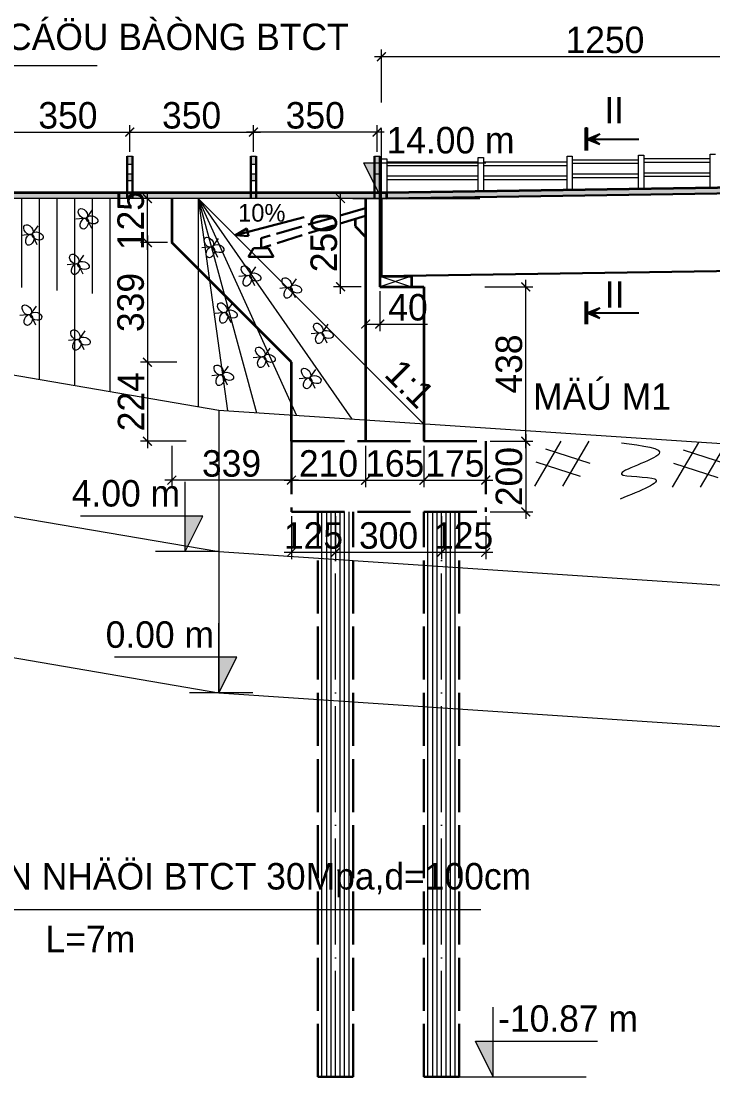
# Model space of a CAD drawing. Header units: millimetres. Extents: x -354608 to 492029, y -885357 to -234285.
# Drawn here: x -292869 to -273290, y -470064 to -440166 of the extents above; entities that cross this region are included whole.
import ezdxf

# ---------------------------------------------------------------- set-up
doc = ezdxf.new("R2010")
doc.units = ezdxf.units.MM
doc.header["$LTSCALE"] = 0.25
doc.header["$MEASUREMENT"] = 0
doc.header["$PDMODE"] = 34
doc.linetypes.add('ACAD_ISO02W100', pattern=[15, 12, -3])
doc.linetypes.add('ACAD_ISO04W100', pattern=[30, 24, -3, 0, -3])
doc.layers.get('0').update_dxf_attribs({"lineweight": 30})
for name, color, linetype, lineweight in [('!coban', 142, 'Continuous', 30), ('!hatch', 7, 'Continuous', 9), ('!manh', 21, 'Continuous', 20), ('!text', 130, 'Continuous', 20), ('1', 7, 'Continuous', 30), ('2', 253, 'Continuous', 15), ('dam', 1, 'Continuous', 35), ('duong 3', 3, 'Continuous', 30), ('duongtam', 3, 'ACAD_ISO04W100', 18), ('dut', 2, 'ACAD_ISO02W100', 30), ('kichthuoc', 3, 'Continuous', 20), ('text', 2, 'Continuous', 25)]:
    doc.layers.add(name, color=color, linetype=linetype, lineweight=lineweight)
doc.styles.add('K-THUOC', font='11_3664_VSWICONN.TTF')
doc.styles.get("Standard").update_dxf_attribs({"font": 'VNswitzerlandcondlight.TTF'})
doc.dimstyles.new('CHUAN TL 250', dxfattribs={"dimscale": 250, "dimtxt": 3, "dimasz": 1, "dimexe": 0.8, "dimexo": 0.5, "dimgap": 0.35, "dimtad": 1, "dimdec": 0, "dimlfac": 0.1, "dimzin": 0, "dimdsep": 46, "dimtxsty": 'K-THUOC', "dimblk": 'ARCHTICK', "dimcen": 1, "dimdle": 0.8, "dimclrd": 7, "dimclre": 7, "dimclrt": 256, "dimadec": 0, "dimazin": 0, "dimtfac": 1, "dimtdec": 0, "dimtmove": 0, "dimatfit": 3, "dimfxl": 0, "dimfrac": 2, "dimtolj": 1, "dimtzin": 0, "dimlwd": 15, "dimlwe": 15, "dimarcsym": 0})

# ---------------------------------------------------------------- blocks, each defined once
blk = doc.blocks.new('_ArchTick')
at = {"color": 0, "linetype": 'ByBlock', "const_width": 0.15}
blk.add_lwpolyline([(-0.5, -0.5), (0.5, 0.5)], dxfattribs=at)
blk = doc.blocks.new('*D56')
at = {"layer": '2', "color": 7, "lineweight": 15}
for p, q in [((-278587, -451864), (-278587, -454264)), ((-279594, -452064), (-278387, -452064)), ((-279594, -454064), (-278387, -454064))]:
    blk.add_line(p, q, dxfattribs=at)
at = {"layer": 'Defpoints', "color": 0}
for p in [(-279719, -452064), (-279719, -454064), (-278587, -454064)]:
    blk.add_point(p, dxfattribs=at)
at = {"layer": '2', "color": 7, "lineweight": 15, "xscale": 250, "yscale": 250, "zscale": 250}
for p, rotation in [((-278587, -452064), 90), ((-278587, -454064), 270)]:
    blk.add_blockref('_ArchTick', p, dxfattribs=dict(at, rotation=rotation))
at = {"layer": '2', "insert": (-279058, -453064), "char_height": 750, "attachment_point": 5, "rotation": 90, "style": 'K-THUOC'}
blk.add_mtext('\\A1;200', dxfattribs=at)
blk = doc.blocks.new('*D57')
at = {"layer": '2', "color": 7, "lineweight": 15}
for p, q in [((-285219, -454189), (-285219, -455407)), ((-283969, -454189), (-283969, -455407)), ((-285419, -455207), (-283769, -455207))]:
    blk.add_line(p, q, dxfattribs=at)
at = {"layer": 'Defpoints', "color": 0}
for p in [(-285219, -454064), (-283969, -454064), (-283969, -455207)]:
    blk.add_point(p, dxfattribs=at)
at = {"layer": '2', "color": 7, "lineweight": 15, "xscale": 250, "yscale": 250, "zscale": 250, "rotation": 180}
blk.add_blockref('_ArchTick', (-285219, -455207), dxfattribs=at)
at = {"layer": '2', "color": 7, "lineweight": 15, "xscale": 250, "yscale": 250, "zscale": 250}
blk.add_blockref('_ArchTick', (-283969, -455207), dxfattribs=at)
at = {"layer": '2', "insert": (-284594, -454738), "char_height": 750, "attachment_point": 5, "style": 'K-THUOC'}
blk.add_mtext('\\A1;125', dxfattribs=at)
blk = doc.blocks.new('*D58')
at = {"layer": '2', "color": 7, "lineweight": 15}
for p, q in [((-283969, -454189), (-283969, -455407)), ((-280969, -454189), (-280969, -455407)), ((-284169, -455207), (-280769, -455207))]:
    blk.add_line(p, q, dxfattribs=at)
at = {"layer": 'Defpoints', "color": 0}
for p in [(-283969, -454064), (-280969, -454064), (-280969, -455207)]:
    blk.add_point(p, dxfattribs=at)
at = {"layer": '2', "color": 7, "lineweight": 15, "xscale": 250, "yscale": 250, "zscale": 250, "rotation": 180}
blk.add_blockref('_ArchTick', (-283969, -455207), dxfattribs=at)
at = {"layer": '2', "color": 7, "lineweight": 15, "xscale": 250, "yscale": 250, "zscale": 250}
blk.add_blockref('_ArchTick', (-280969, -455207), dxfattribs=at)
at = {"layer": '2', "insert": (-282469, -454737), "char_height": 750, "attachment_point": 5, "style": 'K-THUOC'}
blk.add_mtext('\\A1;300', dxfattribs=at)
blk = doc.blocks.new('*D59')
at = {"layer": '2', "color": 7, "lineweight": 15}
for p, q in [((-280969, -454189), (-280969, -455407)), ((-279719, -454189), (-279719, -455407)), ((-281169, -455207), (-279519, -455207))]:
    blk.add_line(p, q, dxfattribs=at)
at = {"layer": 'Defpoints', "color": 0}
for p in [(-280969, -454064), (-279719, -454064), (-279719, -455207)]:
    blk.add_point(p, dxfattribs=at)
at = {"layer": '2', "color": 7, "lineweight": 15, "xscale": 250, "yscale": 250, "zscale": 250, "rotation": 180}
blk.add_blockref('_ArchTick', (-280969, -455207), dxfattribs=at)
at = {"layer": '2', "color": 7, "lineweight": 15, "xscale": 250, "yscale": 250, "zscale": 250}
blk.add_blockref('_ArchTick', (-279719, -455207), dxfattribs=at)
at = {"layer": '2', "insert": (-280344, -454738), "char_height": 750, "attachment_point": 5, "style": 'K-THUOC'}
blk.add_mtext('\\A1;125', dxfattribs=at)
blk = doc.blocks.new('*D60')
at = {"layer": '2', "color": 7, "lineweight": 15}
for p, q in [((-281469, -452189), (-281469, -453367)), ((-279719, -452189), (-279719, -453367)), ((-281669, -453167), (-279519, -453167))]:
    blk.add_line(p, q, dxfattribs=at)
at = {"layer": 'Defpoints', "color": 0}
for p in [(-281469, -452064), (-279719, -452064), (-279719, -453167)]:
    blk.add_point(p, dxfattribs=at)
at = {"layer": '2', "color": 7, "lineweight": 15, "xscale": 250, "yscale": 250, "zscale": 250, "rotation": 180}
blk.add_blockref('_ArchTick', (-281469, -453167), dxfattribs=at)
at = {"layer": '2', "color": 7, "lineweight": 15, "xscale": 250, "yscale": 250, "zscale": 250}
blk.add_blockref('_ArchTick', (-279719, -453167), dxfattribs=at)
at = {"layer": '2', "insert": (-280594, -452698), "char_height": 750, "attachment_point": 5, "style": 'K-THUOC'}
blk.add_mtext('\\A1;175', dxfattribs=at)
blk = doc.blocks.new('*D61')
at = {"layer": '2', "color": 7, "lineweight": 15}
for p, q in [((-285219, -452189), (-285219, -453367)), ((-283119, -452189), (-283119, -453367)), ((-285419, -453167), (-282919, -453167))]:
    blk.add_line(p, q, dxfattribs=at)
at = {"layer": 'Defpoints', "color": 0}
for p in [(-285219, -452064), (-283119, -452064), (-283119, -453167)]:
    blk.add_point(p, dxfattribs=at)
at = {"layer": '2', "color": 7, "lineweight": 15, "xscale": 250, "yscale": 250, "zscale": 250, "rotation": 180}
blk.add_blockref('_ArchTick', (-285219, -453167), dxfattribs=at)
at = {"layer": '2', "color": 7, "lineweight": 15, "xscale": 250, "yscale": 250, "zscale": 250}
blk.add_blockref('_ArchTick', (-283119, -453167), dxfattribs=at)
at = {"layer": '2', "insert": (-284169, -452697), "char_height": 750, "attachment_point": 5, "style": 'K-THUOC'}
blk.add_mtext('\\A1;210', dxfattribs=at)
blk = doc.blocks.new('*D62')
at = {"layer": '2', "color": 7, "lineweight": 15}
for p, q in [((-283119, -452189), (-283119, -453367)), ((-281469, -452189), (-281469, -453367)), ((-283319, -453167), (-281269, -453167))]:
    blk.add_line(p, q, dxfattribs=at)
at = {"layer": 'Defpoints', "color": 0}
for p in [(-283119, -452064), (-281469, -452064), (-281469, -453167)]:
    blk.add_point(p, dxfattribs=at)
at = {"layer": '2', "color": 7, "lineweight": 15, "xscale": 250, "yscale": 250, "zscale": 250, "rotation": 180}
blk.add_blockref('_ArchTick', (-283119, -453167), dxfattribs=at)
at = {"layer": '2', "color": 7, "lineweight": 15, "xscale": 250, "yscale": 250, "zscale": 250}
blk.add_blockref('_ArchTick', (-281469, -453167), dxfattribs=at)
at = {"layer": '2', "insert": (-282294, -452697), "char_height": 750, "attachment_point": 5, "style": 'K-THUOC'}
blk.add_mtext('\\A1;165', dxfattribs=at)
blk = doc.blocks.new('dattn')
at = {"layer": 'duong 3', "lineweight": 13}
for p, q in [((0, 0), (-745, -1272)), ((793, 0), (48, -1272)), ((-434, -212), (820, -618)), ((-705, -585), (549, -991))]:
    blk.add_line(p, q, dxfattribs=at)
blk.add_spline([(1715, -44), (2779, -359), (1715, -930), (2661, -1067), (1675, -1638)], degree=3, dxfattribs=at)
blk = doc.blocks.new('*D70')
at = {"layer": '2', "color": 7, "lineweight": 15}
for p, q in [((-283828, -447890), (-283828, -444990)), ((-283244, -445190), (-284028, -445190)), ((-283244, -447690), (-284028, -447690))]:
    blk.add_line(p, q, dxfattribs=at)
at = {"layer": 'Defpoints', "color": 0}
for p in [(-283828, -445190), (-283119, -445190), (-283119, -447690)]:
    blk.add_point(p, dxfattribs=at)
at = {"layer": '2', "color": 7, "lineweight": 15, "xscale": 250, "yscale": 250, "zscale": 250}
for p, rotation in [((-283828, -445190), 90), ((-283828, -447690), 270)]:
    blk.add_blockref('_ArchTick', p, dxfattribs=dict(at, rotation=rotation))
at = {"layer": '2', "insert": (-284298, -446440), "char_height": 750, "attachment_point": 5, "rotation": 90, "style": 'K-THUOC'}
blk.add_mtext('\\A1;250', dxfattribs=at)
blk = doc.blocks.new('*D71')
at = {"layer": '!hatch', "color": 7, "lineweight": 15}
for p, q in [((-293494, -443310), (-289594, -443310)), ((-293294, -443865), (-293294, -443110)), ((-289794, -443865), (-289794, -443110))]:
    blk.add_line(p, q, dxfattribs=at)
at = {"layer": 'Defpoints', "color": 0}
for p in [(-289794, -443310), (-293294, -443990), (-289794, -443990)]:
    blk.add_point(p, dxfattribs=at)
at = {"layer": '!hatch', "color": 7, "lineweight": 15, "xscale": 250, "yscale": 250, "zscale": 250, "rotation": 180}
blk.add_blockref('_ArchTick', (-293294, -443310), dxfattribs=at)
at = {"layer": '!hatch', "color": 7, "lineweight": 15, "xscale": 250, "yscale": 250, "zscale": 250}
blk.add_blockref('_ArchTick', (-289794, -443310), dxfattribs=at)
at = {"layer": '!hatch', "insert": (-291544, -442839), "char_height": 750, "attachment_point": 5, "style": 'K-THUOC'}
blk.add_mtext('\\A1;350', dxfattribs=at)
blk = doc.blocks.new('*D72')
at = {"layer": '!hatch', "color": 7, "lineweight": 15}
for p, q in [((-289994, -443310), (-286094, -443310)), ((-289794, -443865), (-289794, -443110)), ((-286294, -443865), (-286294, -443110))]:
    blk.add_line(p, q, dxfattribs=at)
at = {"layer": 'Defpoints', "color": 0}
for p in [(-286294, -443310), (-289794, -443990), (-286294, -443990)]:
    blk.add_point(p, dxfattribs=at)
at = {"layer": '!hatch', "color": 7, "lineweight": 15, "xscale": 250, "yscale": 250, "zscale": 250, "rotation": 180}
blk.add_blockref('_ArchTick', (-289794, -443310), dxfattribs=at)
at = {"layer": '!hatch', "color": 7, "lineweight": 15, "xscale": 250, "yscale": 250, "zscale": 250}
blk.add_blockref('_ArchTick', (-286294, -443310), dxfattribs=at)
at = {"layer": '!hatch', "insert": (-288044, -442839), "char_height": 750, "attachment_point": 5, "style": 'K-THUOC'}
blk.add_mtext('\\A1;350', dxfattribs=at)
blk = doc.blocks.new('*D73')
at = {"layer": '!hatch', "color": 7, "lineweight": 15}
for p, q in [((-282594, -443310), (-286494, -443310)), ((-286294, -443865), (-286294, -443110)), ((-282794, -443865), (-282794, -443110))]:
    blk.add_line(p, q, dxfattribs=at)
at = {"layer": 'Defpoints', "color": 0}
for p in [(-286294, -443310), (-286294, -443990), (-282794, -443990)]:
    blk.add_point(p, dxfattribs=at)
at = {"layer": '!hatch', "color": 7, "lineweight": 15, "xscale": 250, "yscale": 250, "zscale": 250, "rotation": 180}
blk.add_blockref('_ArchTick', (-286294, -443310), dxfattribs=at)
at = {"layer": '!hatch', "color": 7, "lineweight": 15, "xscale": 250, "yscale": 250, "zscale": 250}
blk.add_blockref('_ArchTick', (-282794, -443310), dxfattribs=at)
at = {"layer": '!hatch', "insert": (-284544, -442839), "char_height": 750, "attachment_point": 5, "style": 'K-THUOC'}
blk.add_mtext('\\A1;350', dxfattribs=at)
blk = doc.blocks.new('*D703')
at = {"layer": '2', "color": 7, "lineweight": 15}
for p, q in [((-278587, -452264), (-278587, -447490)), ((-279740, -447690), (-278387, -447690)), ((-279594, -452064), (-278387, -452064))]:
    blk.add_line(p, q, dxfattribs=at)
at = {"layer": 'Defpoints', "color": 0}
for p in [(-279865, -447690), (-278587, -447690), (-279719, -452064)]:
    blk.add_point(p, dxfattribs=at)
at = {"layer": '2', "color": 7, "lineweight": 15, "xscale": 250, "yscale": 250, "zscale": 250}
for p, rotation in [((-278587, -447690), 90), ((-278587, -452064), 270)]:
    blk.add_blockref('_ArchTick', p, dxfattribs=dict(at, rotation=rotation))
at = {"layer": '2', "insert": (-279058, -449877), "char_height": 750, "attachment_point": 5, "rotation": 90, "style": 'K-THUOC'}
blk.add_mtext('\\A1;438', dxfattribs=at)
blk = doc.blocks.new('*D746')
at = {"layer": '2', "color": 7, "lineweight": 15}
for p, q in [((-289294, -446640), (-289294, -444990)), ((-288730, -445190), (-289494, -445190)), ((-288730, -446440), (-289494, -446440))]:
    blk.add_line(p, q, dxfattribs=at)
at = {"layer": 'Defpoints', "color": 0}
for p in [(-289294, -445190), (-288605, -445190), (-288605, -446440)]:
    blk.add_point(p, dxfattribs=at)
at = {"layer": '2', "color": 7, "lineweight": 15, "xscale": 250, "yscale": 250, "zscale": 250}
for p, rotation in [((-289294, -445190), 90), ((-289294, -446440), 270)]:
    blk.add_blockref('_ArchTick', p, dxfattribs=dict(at, rotation=rotation))
at = {"layer": '2', "insert": (-289764, -445815), "char_height": 750, "attachment_point": 5, "rotation": 90, "style": 'K-THUOC'}
blk.add_mtext('\\A1;125', dxfattribs=at)
blk = doc.blocks.new('*D747')
at = {"layer": '2', "color": 7, "lineweight": 15}
for p, q in [((-289294, -446240), (-289294, -450027)), ((-288730, -446440), (-289494, -446440)), ((-288458, -449827), (-289494, -449827))]:
    blk.add_line(p, q, dxfattribs=at)
at = {"layer": 'Defpoints', "color": 0}
for p in [(-288605, -446440), (-289294, -449827), (-288333, -449827)]:
    blk.add_point(p, dxfattribs=at)
at = {"layer": '2', "color": 7, "lineweight": 15, "xscale": 250, "yscale": 250, "zscale": 250}
for p, rotation in [((-289294, -446440), 90), ((-289294, -449827), 270)]:
    blk.add_blockref('_ArchTick', p, dxfattribs=dict(at, rotation=rotation))
at = {"layer": '2', "insert": (-289765, -448134), "char_height": 750, "attachment_point": 5, "rotation": 90, "style": 'K-THUOC'}
blk.add_mtext('\\A1;339', dxfattribs=at)
blk = doc.blocks.new('*D748')
at = {"layer": '2', "color": 7, "lineweight": 15}
for p, q in [((-289294, -449627), (-289294, -452264)), ((-288458, -449827), (-289494, -449827)), ((-288198, -452064), (-289494, -452064))]:
    blk.add_line(p, q, dxfattribs=at)
at = {"layer": 'Defpoints', "color": 0}
for p in [(-288333, -449827), (-289294, -452064), (-288073, -452064)]:
    blk.add_point(p, dxfattribs=at)
at = {"layer": '2', "color": 7, "lineweight": 15, "xscale": 250, "yscale": 250, "zscale": 250}
for p, rotation in [((-289294, -449827), 90), ((-289294, -452064), 270)]:
    blk.add_blockref('_ArchTick', p, dxfattribs=dict(at, rotation=rotation))
at = {"layer": '2', "insert": (-289757, -450945), "char_height": 750, "attachment_point": 5, "rotation": 90, "style": 'K-THUOC'}
blk.add_mtext('\\A1;224', dxfattribs=at)
blk = doc.blocks.new('*D770')
at = {"layer": '2', "color": 7, "lineweight": 15}
for p, q in [((-282669, -442468), (-282669, -440973)), ((-270019, -442468), (-270019, -440973)), ((-282869, -441173), (-269819, -441173))]:
    blk.add_line(p, q, dxfattribs=at)
at = {"layer": 'Defpoints', "color": 0}
for p in [(-270019, -441173), (-282669, -442593), (-270019, -442593)]:
    blk.add_point(p, dxfattribs=at)
at = {"layer": '2', "color": 7, "lineweight": 15, "xscale": 250, "yscale": 250, "zscale": 250, "rotation": 180}
blk.add_blockref('_ArchTick', (-282669, -441173), dxfattribs=at)
at = {"layer": '2', "color": 7, "lineweight": 15, "xscale": 250, "yscale": 250, "zscale": 250}
blk.add_blockref('_ArchTick', (-270019, -441173), dxfattribs=at)
at = {"layer": '2', "insert": (-276344, -440703), "char_height": 750, "attachment_point": 5, "style": 'K-THUOC'}
blk.add_mtext('\\A1;1250', dxfattribs=at)
blk = doc.blocks.new('*D796')
at = {"layer": '2', "color": 7, "lineweight": 15}
for p, q in [((-283119, -447815), (-283119, -448945)), ((-282719, -447815), (-282719, -448945)), ((-283119, -448745), (-282519, -448745)), ((-282719, -448745), (-281368, -448745))]:
    blk.add_line(p, q, dxfattribs=at)
at = {"layer": 'Defpoints', "color": 0}
for p in [(-283119, -447690), (-282719, -447690), (-283119, -448745)]:
    blk.add_point(p, dxfattribs=at)
at = {"layer": '2', "color": 7, "lineweight": 15, "xscale": 250, "yscale": 250, "zscale": 250, "rotation": 180}
blk.add_blockref('_ArchTick', (-283119, -448745), dxfattribs=at)
at = {"layer": '2', "color": 7, "lineweight": 15, "xscale": 250, "yscale": 250, "zscale": 250}
blk.add_blockref('_ArchTick', (-282719, -448745), dxfattribs=at)
at = {"layer": '2', "insert": (-281918, -448275), "char_height": 750, "attachment_point": 5, "style": 'K-THUOC'}
blk.add_mtext('\\A1;40', dxfattribs=at)
blk = doc.blocks.new('*D798')
at = {"layer": '2', "color": 7, "lineweight": 15}
for p, q in [((-285219, -449952), (-285219, -453367)), ((-288605, -452189), (-288605, -453367)), ((-285019, -453167), (-288805, -453167))]:
    blk.add_line(p, q, dxfattribs=at)
at = {"layer": 'Defpoints', "color": 0}
for p in [(-285219, -449827), (-288605, -452064), (-288605, -453167)]:
    blk.add_point(p, dxfattribs=at)
at = {"layer": '2', "color": 7, "lineweight": 15, "xscale": 250, "yscale": 250, "zscale": 250, "rotation": 180}
blk.add_blockref('_ArchTick', (-288605, -453167), dxfattribs=at)
at = {"layer": '2', "color": 7, "lineweight": 15, "xscale": 250, "yscale": 250, "zscale": 250}
blk.add_blockref('_ArchTick', (-285219, -453167), dxfattribs=at)
at = {"layer": '2', "insert": (-286912, -452697), "char_height": 750, "attachment_point": 5, "style": 'K-THUOC'}
blk.add_mtext('\\A1;339', dxfattribs=at)

msp = doc.modelspace()

# ---------------------------------------------------------------- hatches: boundary and pattern name
at = {"layer": '!hatch'}
h = msp.add_hatch(color=256, dxfattribs=at)
h.paths.add_polyline_path([(-317349, -445020.2), (-322268.6, -445020.2), (-322268.6, -445190.2), (-317349, -445190.2)])
h.paths.add_polyline_path([(-313849, -445020.2), (-317349, -445020.2), (-317349, -445190.2), (-313849, -445190.2)])
h.paths.add_polyline_path([(-310849, -445020.2), (-313849, -445020.2), (-313849, -445190.2), (-310849, -445190.2)])
h.paths.add_polyline_path([(-307849, -445020.2), (-310849, -445020.2), (-310849, -445190.2), (-307849, -445190.2)])
h.paths.add_polyline_path([(-302349, -445020.2), (-307849, -445020.2), (-307849, -445190.2), (-302349, -445190.2)])
h.paths.add_polyline_path([(-296552, -445020.2), (-302349, -445020.2), (-302349, -445190.2), (-296552, -445190.2)])
h.paths.add_polyline_path([(-289478.6, -445020.2), (-296552, -445020.2), (-296552, -445190.2), (-289478.6, -445190.2)])
h.paths.add_polyline_path([(-282518.6, -445020.2), (-289478.6, -445020.2), (-289478.6, -445190.2), (-282518.6, -445190.2)])
h.paths.add_polyline_path([(-270018.6, -444832.7), (-282518.6, -445020.2), (-282518.6, -445190.2), (-270018.6, -445002.7)])
h.paths.add_polyline_path([(-268018.6, -444802.7), (-270018.6, -444832.7), (-270018.6, -445002.7), (-268018.6, -444972.7)])
h.paths.add_polyline_path([(-264518.6, -444750.2), (-268018.6, -444802.7), (-268018.6, -444972.7), (-264518.6, -444920.2)])
h.paths.add_polyline_path([(-261018.6, -444697.7), (-264518.6, -444750.2), (-264518.6, -444920.2), (-261018.6, -444867.7)])
h.paths.add_polyline_path([(-257518.6, -444645.2), (-261018.6, -444697.7), (-261018.6, -444867.7), (-257518.6, -444815.2)])
h.paths.add_polyline_path([(-254018.6, -444592.7), (-257518.6, -444645.2), (-257518.6, -444815.2), (-254018.6, -444762.7)])
h.paths.add_polyline_path([(-250518.6, -444540.2), (-254018.6, -444592.7), (-254018.6, -444762.7), (-250518.6, -444710.2)])
h.paths.add_polyline_path([(-247018.6, -444487.7), (-250518.6, -444540.2), (-250518.6, -444710.2), (-247018.6, -444657.7)])
h.paths.add_polyline_path([(-243518.6, -444435.2), (-247018.6, -444487.7), (-247018.6, -444657.7), (-243518.6, -444605.2)])
h.paths.add_polyline_path([(-240018.6, -444382.7), (-243518.6, -444435.2), (-243518.6, -444605.2), (-240018.6, -444552.7)])
h.paths.add_polyline_path([(-236518.6, -444330.2), (-240018.6, -444382.7), (-240018.6, -444552.7), (-236518.6, -444500.2)])
h.paths.add_polyline_path([(-233018.6, -444277.7), (-236518.6, -444330.2), (-236518.6, -444500.2), (-233018.6, -444447.7)])
h.paths.add_polyline_path([(-229518.6, -444225.2), (-233018.6, -444277.7), (-233018.6, -444447.7), (-229518.6, -444395.2)])
h.paths.add_polyline_path([(-221518.6, -444105.2), (-229518.6, -444225.2), (-229518.6, -444395.2), (-221518.6, -444275.2)])
h.paths.add_polyline_path([(-218018.6, -444052.7), (-221518.6, -444105.2), (-221518.6, -444275.2), (-218018.6, -444222.7)])
h.paths.add_polyline_path([(-214518.6, -444170.2), (-214518.6, -444000.2), (-218018.6, -444052.7), (-218018.6, -444222.7)])
h.paths.add_polyline_path([(-211018.6, -443947.7), (-214518.6, -444000.2), (-214518.6, -444170.2), (-211018.6, -444117.7)])
h.paths.add_polyline_path([(-207518.6, -443895.2), (-211018.6, -443947.7), (-211018.6, -444117.7), (-207518.6, -444065.2)])
h.paths.add_polyline_path([(-204018.6, -443842.7), (-207518.6, -443895.2), (-207518.6, -444065.2), (-204018.6, -444012.7)])
h.paths.add_polyline_path([(-200518.6, -443960.2), (-200518.6, -443790.2), (-204018.6, -443842.7), (-204018.6, -444012.7)])
h.paths.add_polyline_path([(-197018.6, -443737.7), (-200518.6, -443790.2), (-200518.6, -443960.2), (-197018.6, -443907.7)])
h.paths.add_polyline_path([(-193518.6, -443685.2), (-197018.6, -443737.7), (-197018.6, -443907.7), (-193518.6, -443855.2)])
h.paths.add_polyline_path([(-190018.6, -443632.7), (-193518.6, -443685.2), (-193518.6, -443855.2), (-190018.6, -443802.7)])
h.paths.add_polyline_path([(-186518.6, -443580.2), (-190018.6, -443632.7), (-190018.6, -443802.7), (-186518.6, -443750.2)])
h.paths.add_polyline_path([(-182018.6, -443512.7), (-186518.6, -443580.2), (-186518.6, -443750.2), (-182018.6, -443682.7)])
h = msp.add_hatch(color=256, dxfattribs=at)
h.paths.add_polyline_path([(-289718.6, -443990.2), (-289868.6, -443990.2), (-289868.6, -444222), (-289718.6, -444222)])
h.paths.add_polyline_path([(-289718.6, -444490.3), (-289868.6, -444490.3), (-289868.6, -444680.5), (-289718.6, -444680.5)])
h = msp.add_hatch(color=256, dxfattribs=at)
h.paths.add_polyline_path([(-286218.6, -443990.2), (-286368.6, -443990.2), (-286368.6, -444222), (-286218.6, -444222)])
h.paths.add_polyline_path([(-286218.6, -444490.3), (-286368.6, -444490.3), (-286368.6, -444680.5), (-286218.6, -444680.5)])
h = msp.add_hatch(color=256, dxfattribs=at)
h.paths.add_polyline_path([(-282718.6, -443990.2), (-282868.6, -443990.2), (-282868.6, -444222), (-282718.6, -444222)])
h.paths.add_polyline_path([(-282718.6, -444490.3), (-282868.6, -444490.3), (-282868.6, -444680.5), (-282718.6, -444680.5)])
at = {"layer": 'kichthuoc', "lineweight": 13}
for points in [[(-282668.6, -444182.7), (-283170.3, -444182.7), (-282668.6, -445190.2)], [(-288227.7, -454182.7), (-287726, -454182.7), (-288227.7, -455190.2)], [(-287268.6, -458182.7), (-286766.9, -458182.7), (-287268.6, -459190.2)], [(-279509.5, -469056), (-280011.3, -469056), (-279509.5, -470063.5)]]:
    msp.add_hatch(color=256, dxfattribs=at).paths.add_polyline_path(points)
at = {"layer": 'text', "lineweight": 13}
for points in [[(-276851.2, -443185.4), (-276899.4, -443185.4), (-276899.4, -443827), (-276851.2, -443827)], [(-276851.2, -448110.5), (-276899.4, -448110.5), (-276899.4, -448752.2), (-276851.2, -448752.2)]]:
    msp.add_hatch(color=256, dxfattribs=at).paths.add_polyline_path(points)
h = msp.add_hatch(color=256, dxfattribs=at)
h.paths.add_polyline_path([(-276692.1, -443506.2), (-276489.8, -443357.9), (-276851.2, -443506.2)])
h.paths.add_polyline_path([(-276489.8, -443654.5), (-276692.1, -443506.2), (-276851.2, -443506.2)])
h = msp.add_hatch(color=256, dxfattribs=at)
h.paths.add_polyline_path([(-276692.1, -448431.3), (-276489.8, -448283), (-276851.2, -448431.3)])
h.paths.add_polyline_path([(-276489.8, -448579.7), (-276692.1, -448431.3), (-276851.2, -448431.3)])

# ---------------------------------------------------------------- linework, layer by layer
at = {"layer": '!coban'}
for p, q in [((-282518.6, -445190.2), (-182018.6, -443682.7)), ((-282668.6, -447390.2), (-282668.6, -445190.2)), ((-284854.2, -445722.1), (-286800.3, -446227.6)), ((-286800.3, -446227.6), (-286483.4, -446037.5)), ((-286483.4, -446037.5), (-286432.1, -446258.7)), ((-286800.3, -446227.6), (-286432.1, -446258.7)), ((-282668.6, -447390.2), (-270018.6, -447202.7))]:
    msp.add_line(p, q, dxfattribs=at)
at = {"layer": '!manh'}
for p, q in [((-302202.9, -441426.7), (-290720.1, -441426.7)), ((-300327.5, -465325.1), (-279857.7, -465325.1))]:
    msp.add_line(p, q, dxfattribs=at)
at = {"layer": '!text', "color": 2}
for p, q in [((-289478.6, -445190.2), (-289478.6, -445020.2)), ((-282518.6, -445190.2), (-322268.6, -445190.2)), ((-281468.6, -451576.9), (-287855.3, -445190.2)), ((-282718.6, -447390.2), (-281818.6, -447690.2)), ((-281818.6, -447390.2), (-282718.6, -447690.2))]:
    msp.add_line(p, q, dxfattribs=at)
at = {"layer": '!text'}
for p, q in [((-287268.6, -451190.2), (-322268.6, -445190.2)), ((-322268.6, -449190.2), (-287268.6, -455190.2)), ((-242268.6, -454190.2), (-287268.6, -451190.2)), ((-287268.6, -451190.2), (-287268.6, -455190.2)), ((-322268.6, -453190.2), (-287268.6, -459190.2)), ((-287268.6, -455190.2), (-242268.6, -458190.2)), ((-287268.6, -455190.2), (-287268.6, -459190.2)), ((-287268.6, -459190.2), (-242268.6, -462190.2))]:
    msp.add_line(p, q, dxfattribs=at)
at = {"layer": '1'}
for p, q in [((-289868.6, -443990.2), (-289868.6, -445190.2)), ((-289718.6, -445190.2), (-289718.6, -443990.2)), ((-286368.6, -443990.2), (-286368.6, -445190.2)), ((-286368.6, -443990.2), (-286368.6, -445190.2)), ((-286218.6, -445190.2), (-286218.6, -443990.2)), ((-286218.6, -445190.2), (-286218.6, -443990.2)), ((-282868.6, -443990.2), (-282868.6, -445190.2)), ((-282868.6, -443990.2), (-282868.6, -445190.2)), ((-282718.6, -445190.2), (-282718.6, -443990.2)), ((-282718.6, -445190.2), (-282718.6, -443990.2))]:
    msp.add_line(p, q, dxfattribs=at)
at = {"layer": '2', "color": 6}
for p, q in [((-289868.6, -443990.2), (-289718.6, -443990.2)), ((-289868.6, -444222), (-289718.6, -444222)), ((-286368.6, -443990.2), (-286218.6, -443990.2)), ((-286368.6, -444222), (-286218.6, -444222)), ((-282868.6, -443990.2), (-282718.6, -443990.2)), ((-289868.6, -444490.3), (-289718.6, -444490.3)), ((-286368.6, -444490.3), (-286218.6, -444490.3)), ((-282868.6, -444490.3), (-282718.6, -444490.3)), ((-289868.6, -444680.5), (-289718.6, -444680.5)), ((-286368.6, -444680.5), (-286218.6, -444680.5))]:
    msp.add_line(p, q, dxfattribs=at)
at = {"layer": '2'}
for p, q in [((-292849, -447711.9), (-292849, -445190.2)), ((-292349, -450319.3), (-292349, -445190.2)), ((-291849, -447797.6), (-291849, -445190.2)), ((-291349, -450490.7), (-291349, -445190.2)), ((-290849, -447883.3), (-290849, -445190.2)), ((-290349, -450662.1), (-290349, -445190.2)), ((-287855.3, -445190.2), (-285077.1, -451336.3)), ((-287855.3, -445190.2), (-287025.5, -451206.4)), ((-287855.3, -445190.2), (-286202.9, -451261.2)), ((-287855.3, -445190.2), (-283512, -451440.6)), ((-287855.3, -445190.2), (-287855.3, -451089.6)), ((-291013.9, -445745.2), (-291318.1, -445776.1)), ((-291013.9, -445745.2), (-290844.4, -445506.4)), ((-291013.9, -445745.2), (-290877.4, -446033.2)), ((-292558.2, -446202.9), (-292388.7, -445964.1)), ((-292558.2, -446202.9), (-292862.4, -446233.8)), ((-292558.2, -446202.9), (-292421.6, -446490.9)), ((-287448.6, -446560.4), (-287279.1, -446321.6)), ((-287448.6, -446560.4), (-287752.8, -446591.3)), ((-287448.6, -446560.4), (-287312.1, -446848.4)), ((-291259.5, -447037), (-291090, -446798.2)), ((-291259.5, -447037), (-291563.7, -447067.9)), ((-291259.5, -447037), (-291123, -447325)), ((-286399.7, -447366.1), (-286230.2, -447127.3)), ((-286399.7, -447366.1), (-286703.9, -447397)), ((-286399.7, -447366.1), (-286263.2, -447654.1)), ((-285244.8, -447704.6), (-285075.3, -447465.7)), ((-285244.8, -447704.6), (-285549, -447735.4)), ((-285244.8, -447704.6), (-285108.2, -447992.5)), ((-292601.9, -448475.9), (-292432.4, -448237.1)), ((-287068.1, -448414), (-287372.4, -448444.8)), ((-287068.1, -448414), (-286898.7, -448175.1)), ((-287068.1, -448414), (-286931.6, -448702)), ((-292601.9, -448475.9), (-292906.1, -448506.8)), ((-292601.9, -448475.9), (-292465.3, -448763.9)), ((-284351.3, -448990.3), (-284181.9, -448751.5)), ((-291226.7, -449179.1), (-291057.3, -448940.2)), ((-284351.3, -448990.3), (-284655.5, -449021.2)), ((-284351.3, -448990.3), (-284214.8, -449278.3)), ((-291226.7, -449179.1), (-291531, -449209.9)), ((-291226.7, -449179.1), (-291090.2, -449467.1)), ((-285992.8, -449668.6), (-285823.3, -449429.8)), ((-287170.8, -450177.6), (-287001.3, -449938.7)), ((-285992.8, -449668.6), (-286297, -449699.5)), ((-285992.8, -449668.6), (-285856.3, -449956.6)), ((-287170.8, -450177.6), (-287475, -450208.4)), ((-287170.8, -450177.6), (-287034.3, -450465.5)), ((-284696.2, -450269.2), (-284526.7, -450030.3)), ((-284696.2, -450269.2), (-285000.4, -450300)), ((-284696.2, -450269.2), (-284559.6, -450557.2))]:
    msp.add_line(p, q, dxfattribs=at)
at = {"layer": '2', "lineweight": 9}
for p, q in [((-284357.6, -470063.5), (-284357.6, -454063.5)), ((-284218.4, -470063.5), (-284218.4, -454063.5)), ((-284095.1, -470063.5), (-284095.1, -454063.5)), ((-283842.1, -470063.5), (-283842.1, -454063.5)), ((-283718.8, -470063.5), (-283718.8, -454063.5)), ((-283579.6, -470063.5), (-283579.6, -454063.5)), ((-281357.6, -470063.5), (-281357.6, -454063.5)), ((-281218.4, -470063.5), (-281218.4, -454063.5)), ((-281095.1, -470063.5), (-281095.1, -454063.5)), ((-280842.1, -470063.5), (-280842.1, -454063.5)), ((-280718.8, -470063.5), (-280718.8, -454063.5)), ((-280579.6, -470063.5), (-280579.6, -454063.5))]:
    msp.add_line(p, q, dxfattribs=at)
at = {"layer": '2'}
for centre, major_axis in [((-291118.5, -445617.5), (-104.8, 127.5)), ((-291077.9, -445897.4), (-63.7, -152.3)), ((-290856, -445792.9), (-156.5, 52.4)), ((-292662.8, -446075.2), (-104.8, 127.5)), ((-292622.1, -446355.1), (-63.7, -152.3)), ((-292400.2, -446250.6), (-156.5, 52.4)), ((-287553.2, -446432.7), (-104.8, 127.5)), ((-287512.6, -446712.6), (-63.7, -152.3)), ((-287290.7, -446608), (-156.5, 52.4)), ((-291364.1, -446909.3), (-104.8, 127.5)), ((-291101.5, -447084.6), (-156.5, 52.4)), ((-291323.4, -447189.2), (-63.7, -152.3)), ((-286504.3, -447238.5), (-104.8, 127.5)), ((-286463.7, -447518.3), (-63.7, -152.3)), ((-286241.8, -447413.8), (-156.5, 52.4)), ((-285349.4, -447576.9), (-104.8, 127.5)), ((-285308.7, -447856.7), (-63.7, -152.3)), ((-285086.8, -447752.2), (-156.5, 52.4)), ((-287172.8, -448286.3), (-104.8, 127.5)), ((-292706.5, -448348.3), (-104.8, 127.5)), ((-292665.8, -448628.1), (-63.7, -152.3)), ((-292443.9, -448523.6), (-156.5, 52.4)), ((-287132.1, -448566.1), (-63.7, -152.3)), ((-286910.2, -448461.6), (-156.5, 52.4)), ((-284455.9, -448862.6), (-104.8, 127.5)), ((-291331.4, -449051.4), (-104.8, 127.5)), ((-284415.3, -449142.5), (-63.7, -152.3)), ((-284193.4, -449037.9), (-156.5, 52.4)), ((-291290.7, -449331.3), (-63.7, -152.3)), ((-291068.8, -449226.7), (-156.5, 52.4)), ((-286097.4, -449540.9), (-104.8, 127.5)), ((-286056.8, -449820.8), (-63.7, -152.3)), ((-285834.9, -449716.3), (-156.5, 52.4)), ((-287275.4, -450049.9), (-104.8, 127.5)), ((-287234.8, -450329.7), (-63.7, -152.3)), ((-287012.9, -450225.2), (-156.5, 52.4)), ((-284800.8, -450141.5), (-104.8, 127.5)), ((-284760.1, -450421.3), (-63.7, -152.3)), ((-284538.2, -450316.8), (-156.5, 52.4))]:
    msp.add_ellipse(centre, major_axis=major_axis, ratio=0.6558151, start_param=-3.141592653589793, end_param=3.141592653589793, dxfattribs=at)
at = {"layer": 'dam'}
for p, q in [((-282518.6, -445020.2), (-182018.6, -443512.7)), ((-322268.6, -445020.2), (-282518.6, -445020.2)), ((-282518.6, -445190.2), (-282518.6, -445020.2)), ((-283118.6, -445190.2), (-283118.6, -447890.2)), ((-282718.6, -445190.2), (-282718.6, -447690.2)), ((-283418.6, -445765.3), (-283418.6, -445976.8)), ((-283418.6, -445976.8), (-283118.6, -446276.8)), ((-282718.6, -447390.2), (-281818.6, -447390.2)), ((-281818.6, -447390.2), (-281818.6, -447690.2)), ((-282718.6, -447690.2), (-281468.6, -447690.2)), ((-281468.6, -447690.2), (-281468.6, -452063.5)), ((-283118.6, -447890.2), (-283118.6, -452063.5))]:
    msp.add_line(p, q, dxfattribs=at)
at = {"layer": 'dam', "ltscale": 800}
for p, q in [((-288605.3, -445190.2), (-288605.3, -446440.2)), ((-285218.6, -449826.9), (-288605.3, -446440.2)), ((-285218.6, -452063.5), (-285218.6, -449826.9))]:
    msp.add_line(p, q, dxfattribs=at)
at = {"layer": 'duongtam', "ltscale": 500}
for p, q in [((-283968.6, -470063.5), (-283968.6, -454063.5)), ((-280968.6, -470063.5), (-280968.6, -454063.5))]:
    msp.add_line(p, q, dxfattribs=at)
at = {"layer": 'dut', "ltscale": 250}
for p, q in [((-283118.6, -445466.5), (-286076.7, -446311.7)), ((-283118.6, -445676.8), (-286076.7, -446592.6)), ((-286076.7, -446592.6), (-286076.7, -446311.7)), ((-286432.9, -446841.4), (-286287.7, -446592.7)), ((-286077.1, -446592.7), (-286287.7, -446592.7)), ((-286077.1, -446592.7), (-285866.6, -446592.7)), ((-285721.4, -446841.4), (-285866.6, -446592.7)), ((-286077.1, -446841.4), (-286432.9, -446841.4)), ((-286077.1, -446841.4), (-285721.4, -446841.4))]:
    msp.add_line(p, q, dxfattribs=at)
at = {"layer": 'dut', "ltscale": 500}
for p, q in [((-285218.6, -452063.5), (-279718.6, -452063.5)), ((-285218.6, -452063.5), (-285218.6, -454063.5)), ((-279718.6, -452063.5), (-279718.6, -454063.5)), ((-285218.6, -454063.5), (-279718.6, -454063.5)), ((-284468.6, -470063.5), (-284468.6, -454063.5)), ((-283468.6, -470063.5), (-283468.6, -454063.5)), ((-281468.6, -470063.5), (-281468.6, -454063.5)), ((-280468.6, -470063.5), (-280468.6, -454063.5)), ((-284468.6, -470063.5), (-283468.6, -470063.5)), ((-281468.6, -470063.5), (-280468.6, -470063.5))]:
    msp.add_line(p, q, dxfattribs=at)
at = {"layer": 'kichthuoc'}
for p, q in [((-282668.6, -445190.2), (-282668.6, -443215.8)), ((-275391.1, -443960.5), (-275241.1, -443960.5)), ((-275391.1, -444913.3), (-275391.1, -443960.5)), ((-275241.1, -443960.5), (-275241.1, -444911)), ((-273364.5, -443930.2), (-273214.5, -443930.2)), ((-273364.5, -444882.9), (-273364.5, -443930.2)), ((-282668.6, -445190.2), (-283170.3, -444182.7)), ((-283170.3, -444182.7), (-282668.6, -444182.7)), ((-282668.6, -444067.5), (-282518.6, -444067.5)), ((-282668.6, -445020.2), (-282668.6, -444067.5)), ((-282668.6, -444182.7), (-279711.4, -444182.7)), ((-282518.6, -444067.5), (-282518.6, -445017.9)), ((-282518.6, -444151.7), (-279935.4, -444151.7)), ((-282518.6, -444251.7), (-279935.4, -444251.7)), ((-279935.4, -444028.7), (-279785.4, -444028.7)), ((-279935.4, -444981.4), (-279935.4, -444028.7)), ((-279785.4, -444028.7), (-279785.4, -444979.2)), ((-279785.4, -444151.7), (-277417.8, -444151.7)), ((-279785.4, -444251.7), (-277417.8, -444251.7)), ((-277417.8, -443990.9), (-277267.8, -443990.9)), ((-277417.8, -444943.7), (-277417.8, -443990.9)), ((-277267.8, -443990.9), (-277267.8, -444941.4)), ((-277267.8, -444090.9), (-275391.1, -444090.9)), ((-277267.8, -444190.9), (-275391.1, -444190.9)), ((-275241.1, -444060.5), (-273364.5, -444060.5)), ((-275241.1, -444160.5), (-273364.5, -444160.5)), ((-282518.6, -444551.7), (-279935.4, -444551.7)), ((-279785.4, -444551.7), (-277417.8, -444551.7)), ((-277267.8, -444490.9), (-275391.1, -444490.9)), ((-275241.1, -444460.5), (-273364.5, -444460.5)), ((-275241.1, -444560.5), (-273364.5, -444560.5)), ((-282518.6, -444651.7), (-279935.4, -444651.7)), ((-279785.4, -444651.7), (-277417.8, -444651.7)), ((-277267.8, -444590.9), (-275391.1, -444590.9)), ((-283477.7, -445190.2), (-279889.3, -445190.2)), ((-288227.7, -455190.2), (-288227.7, -453215.8)), ((-288227.7, -454182.7), (-291184.9, -454182.7)), ((-288227.7, -455190.2), (-287726, -454182.7)), ((-287726, -454182.7), (-288227.7, -454182.7)), ((-287268.6, -455190.2), (-289062.8, -455190.2)), ((-287268.6, -459190.2), (-287268.6, -457215.8)), ((-287268.6, -458182.7), (-290225.8, -458182.7)), ((-287268.6, -459190.2), (-286766.9, -458182.7)), ((-286766.9, -458182.7), (-287268.6, -458182.7)), ((-286309.5, -459190.2), (-288103.7, -459190.2)), ((-279509.5, -470063.5), (-279509.5, -468089.1)), ((-279509.5, -470063.5), (-280011.3, -469056)), ((-280011.3, -469056), (-279509.5, -469056)), ((-279509.5, -469056), (-276552.3, -469056)), ((-280468.6, -470063.5), (-276880.2, -470063.5))]:
    msp.add_line(p, q, dxfattribs=at)
at = {"layer": 'text'}
for p, q in [((-276899.4, -443827), (-276899.4, -443185.4)), ((-276899.4, -443185.4), (-276851.2, -443185.4)), ((-276851.2, -443185.4), (-276851.2, -443827)), ((-276851.2, -443506.2), (-276489.8, -443357.9)), ((-276489.8, -443357.9), (-276692.1, -443506.2)), ((-276851.2, -443506.2), (-275382.1, -443506.2)), ((-276851.2, -443506.2), (-276489.8, -443654.5)), ((-276489.8, -443654.5), (-276692.1, -443506.2)), ((-276899.4, -448752.2), (-276899.4, -448110.5)), ((-276851.2, -448110.5), (-276851.2, -448752.2)), ((-276851.2, -448431.3), (-276489.8, -448283)), ((-276851.2, -448431.3), (-275382.1, -448431.3)), ((-276851.2, -448431.3), (-276489.8, -448579.7)), ((-276489.8, -448283), (-276692.1, -448431.3)), ((-276489.8, -448579.7), (-276692.1, -448431.3))]:
    msp.add_line(p, q, dxfattribs=at)

# ---------------------------------------------------------------- block references
at = {"layer": '!text', "color": 2}
for p in [(-277592.2, -452065.1), (-273698.8, -452094.8)]:
    msp.add_blockref('dattn', p, dxfattribs=at)

# ---------------------------------------------------------------- texts
at = {"layer": 'duong 3', "width": 50000}
for s, insert, char_height, attachment_point in [('\\A1;{\\H0.8333x;COÜC DÁÙN VAÌO CÁÖU BÀÒNG BTCT}', (-302320.4, -440236.5), 900, 1), ('II', (-276360.6, -442312.6), 750, 1), ('14.00 m', (-282527.4, -443163), 750, 1), ('10%', (-285387.5, -445344.7), 500, 3), ('II', (-276349.2, -447530.9), 750, 1), ('MÄÚ M1', (-278377.9, -450423.7), 750, 1), ('4.00 m', (-288368.9, -453163), 750, 3), ('0.00 m', (-287409.9, -457163), 750, 3), ('6 COÜC KHOAN NHÄÖI BTCT 30Mpa,d=100cm', (-300197.2, -464007.5), 750, 1), ('\\A1;L=7m', (-292176.2, -465782.6), 750, 1), ('-10.87 m', (-279368.3, -468036.4), 750, 1)]:
    msp.add_mtext(s, dxfattribs=dict(at, insert=insert, char_height=char_height, attachment_point=attachment_point))
at = {"layer": 'duong 3', "insert": (-282095.1, -449674.7), "char_height": 750, "width": 50000, "attachment_point": 1, "rotation": 315.00167}
msp.add_mtext('1:1', dxfattribs=at)

# ---------------------------------------------------------------- dimensions: what is measured, and where the dimension line sits
at = {"layer": '!hatch'}
dim = msp.add_linear_dim(base=(-289793.6, -443309.5), p1=(-293293.6, -443990.2), p2=(-289793.6, -443990.2), dimstyle='CHUAN TL 250', dxfattribs=at)
dim.commit()
dim.dimension.update_dxf_attribs({"geometry": '*D71', "text_midpoint": (-291543.6, -442839.2)})
for p1, picture, middle in [((-289793.6, -443990.2), '*D72', (-288043.6, -442839.2)), ((-282793.6, -443990.2), '*D73', (-284543.6, -442839.2))]:
    dim = msp.add_linear_dim(base=(-286293.6, -443309.5), p1=p1, p2=(-286293.6, -443990.2), dimstyle='CHUAN TL 250', override={"dimtmove": 1}, dxfattribs=at)
    dim.commit()
    dim.dimension.update_dxf_attribs({"geometry": picture, "text_midpoint": middle})
at = {"layer": '2'}
dim = msp.add_linear_dim(base=(-270018.6, -441173.2), p1=(-282668.6, -442592.6), p2=(-270018.6, -442592.6), text='1250', dimstyle='CHUAN TL 250', dxfattribs=at)
dim.commit()
dim.dimension.update_dxf_attribs({"geometry": '*D770', "text_midpoint": (-276343.6, -440702.9)})
dim = msp.add_linear_dim(base=(-289294.4, -445190.2), p1=(-288605.3, -446440.2), p2=(-288605.3, -445190.2), angle=90, dimstyle='CHUAN TL 250', dxfattribs=at)
dim.commit()
dim.dimension.update_dxf_attribs({"geometry": '*D746', "text_midpoint": (-289294.4, -445815.2), "dimtype": 160})
for base, p1, p2, text, picture, middle in [((-283827.7, -445190.2), (-283118.6, -447690.2), (-283118.6, -445190.2), '250', '*D70', (-284298, -446440.2)), ((-278587.4, -447690.2), (-279718.6, -452063.5), (-279865.5, -447690.2), '438', '*D703', (-279057.7, -449876.9))]:
    dim = msp.add_linear_dim(base=base, p1=p1, p2=p2, angle=90, text=text, dimstyle='CHUAN TL 250', dxfattribs=at)
    dim.commit()
    dim.dimension.update_dxf_attribs({"geometry": picture, "text_midpoint": middle})
for base, p1, p2, picture, middle in [((-289294.4, -449826.9), (-288605.3, -446440.2), (-288333, -449826.9), '*D747', (-289764.7, -448133.5)), ((-289294.4, -452063.5), (-288333, -449826.9), (-288073.4, -452063.5), '*D748', (-289756.9, -450945.2)), ((-278587.4, -454063.5), (-279718.6, -452063.5), (-279718.6, -454063.5), '*D56', (-279057.7, -453063.5))]:
    dim = msp.add_linear_dim(base=base, p1=p1, p2=p2, angle=90, dimstyle='CHUAN TL 250', dxfattribs=at)
    dim.commit()
    dim.dimension.update_dxf_attribs({"geometry": picture, "text_midpoint": middle})
for base, p1, p2, picture, middle in [((-283118.6, -448745.2), (-282718.6, -447690.2), (-283118.6, -447690.2), '*D796', (-281918.5, -448745.2)), ((-281468.6, -453167.3), (-283118.6, -452063.5), (-281468.6, -452063.5), '*D62', (-282293.6, -453167.3)), ((-283968.6, -455207.3), (-285218.6, -454063.5), (-283968.6, -454063.5), '*D57', (-284593.6, -455207.3)), ((-279718.6, -455207.3), (-280968.6, -454063.5), (-279718.6, -454063.5), '*D59', (-280343.6, -455207.3))]:
    dim = msp.add_linear_dim(base=base, p1=p1, p2=p2, dimstyle='CHUAN TL 250', dxfattribs=at)
    dim.commit()
    dim.dimension.update_dxf_attribs({"geometry": picture, "text_midpoint": middle, "dimtype": 160})
for base, p1, p2, picture, middle in [((-288605.3, -453167.3), (-285218.6, -449826.9), (-288605.3, -452063.5), '*D798', (-286911.9, -452697)), ((-283118.6, -453167.3), (-285218.6, -452063.5), (-283118.6, -452063.5), '*D61', (-284168.6, -452697)), ((-279718.6, -453167.3), (-281468.6, -452063.5), (-279718.6, -452063.5), '*D60', (-280593.6, -452697.7)), ((-280968.6, -455207.3), (-283968.6, -454063.5), (-280968.6, -454063.5), '*D58', (-282468.6, -454737))]:
    dim = msp.add_linear_dim(base=base, p1=p1, p2=p2, dimstyle='CHUAN TL 250', dxfattribs=at)
    dim.commit()
    dim.dimension.update_dxf_attribs({"geometry": picture, "text_midpoint": middle})

doc.saveas('drawing.dxf')
